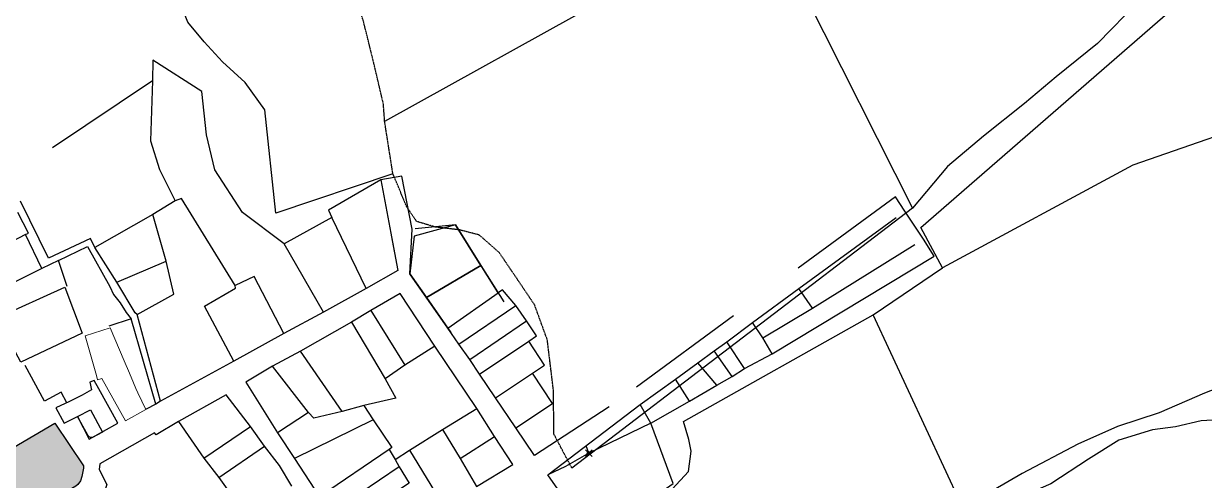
# Model space of a CAD drawing. Header units: millimetres. Extents: x 605783 to 624057, y 1302882 to 1324092.
# Drawn here: x 622846 to 623376, y 1322803 to 1323007 of the extents above; entities that cross this region are included whole.
import ezdxf

# ---------------------------------------------------------------- set-up
doc = ezdxf.new("R2010")
doc.units = ezdxf.units.MM
doc.header["$PDMODE"] = 35
doc.header["$PDSIZE"] = 1.5
doc.linetypes.add('DGN Style 2', pattern=[90.06457, 54.038742, -36.025828])
doc.linetypes.add('HIDDEN', pattern=[0.375, 0.25, -0.125])
for name, color, linetype in [('-2', 1, 'Continuous'), ('-3', 7, 'Continuous'), ('CVL_CUADCON_LIN', 8, 'Continuous'), ('CVL_CUADCON_TIT', 1, 'Continuous')]:
    doc.layers.add(name, color=color, linetype=linetype)
doc.layers.add('Nivel 2', color=7, linetype='Continuous', lineweight=0)
doc.layers.add('Nivel 3', color=7, linetype='Continuous', lineweight=0)

msp = doc.modelspace()

# ---------------------------------------------------------------- hatches: boundary and pattern name
at = {"true_color": 0xc7c8ca}
h = msp.add_hatch(color=9, dxfattribs=at)
h.dxf.hatch_style = 1
h.paths.add_polyline_path([(622853.137, 1322771.514), (622849.656, 1322772.135), (622803.968, 1322744.188), (622802.791, 1322739.612), (622822.492, 1322703.813), (622833.631, 1322683.571), (622895.25, 1322716.511), (622895.032, 1322720.395)])
h.paths.add_polyline_path([(622869.768, 1322799.898), (622870.629, 1322800.638), (622871.741, 1322802.242), (622872.368, 1322804.327), (622873.116, 1322808.013), (622873.214, 1322808.978), (622860.367, 1322828.172), (622822.53, 1322806.099), (622782.019, 1322781.976), (622780.78, 1322779.93), (622778.895, 1322776.848), (622778.046, 1322773.323), (622778.969, 1322769.274), (622781.604, 1322763.863), (622784.788, 1322759.945), (622788.927, 1322757.644), (622793.185, 1322756.918), (622796.332, 1322756.838), (622822.106, 1322772.451)])
h.paths.add_polyline_path([(622798.461, 1322707.165), (622795.683, 1322706.048), (622774.155, 1322693.596), (622783.691, 1322677.955), (622804.481, 1322690.287), (622807.085, 1322691.711)])

# ---------------------------------------------------------------- linework, layer by layer
at = {"layer": '-2', "color": 1, "linetype": 'Continuous'}
for p, q in [((623248.661, 1322915.891), (623481.884, 1323118.902)), ((623177.861, 1323057.841), (623008.19, 1322963.556)), ((623177.861, 1323057.841), (623244.82, 1322924.637)), ((623244.82, 1322924.637), (623092.11, 1322808.043)), ((623258.36, 1322897.84), (623248.661, 1322915.891)), ((623227.317, 1322876.772), (623258.36, 1322897.84)), ((623142.208, 1322828.873), (623227.317, 1322876.772)), ((623266.797, 1322791.578), (623227.317, 1322876.772))]:
    msp.add_line(p, q, dxfattribs=at)
for points in [[(623484.161, 1323138.17), (623471.245, 1323130.112), (623455.585, 1323114.241), (623437.34, 1323096.657), (623414.418, 1323075.125), (623393.92, 1323058.87), (623378.3, 1323044.525), (623360.374, 1323029.475), (623346.598, 1323017.625), (623327.805, 1322998.529), (623309.371, 1322983.493), (623295.087, 1322971.655), (623276.66, 1322956.873), (623260.552, 1322943.303), (623244.82, 1322924.637)], [(623011.904, 1322940.064), (622959.344, 1322922.349), (622954.444, 1322968.759), (622945.609, 1322980.939), (622935.432, 1322990.357), (622927.274, 1322999.214), (622919.877, 1323008.051), (622914.872, 1323020.896), (622907.289, 1323042.199)], [(623434.943, 1322969.44), (623413.431, 1322968.089), (623343.677, 1322943.953), (623258.36, 1322897.84)], [(623435.907, 1322972.34), (623433.978, 1322966.541), (623431.944, 1322956.676), (623426.345, 1322936.731), (623421.113, 1322921.099), (623415.299, 1322902.685), (623407.93, 1322883.04), (623402.182, 1322867.168), (623398.031, 1322854.051), (623390.488, 1322847.38), (623375.853, 1322841.655), (623355.546, 1322832.77), (623336.834, 1322826.642), (623319.092, 1322818.708), (623294.101, 1322805.622), (623281.198, 1322798.072), (623266.797, 1322791.578)], [(623437.053, 1322819.984), (623427.494, 1322823.791), (623412.06, 1322826.478), (623396.626, 1322829.166), (623386.987, 1322829.924), (623374.262, 1322829.235), (623362.753, 1322826.481), (623352.555, 1322825.219), (623337.438, 1322820.523), (623323.747, 1322811.976), (623306.943, 1322800.967), (623286.635, 1322792.082), (623268.821, 1322781.353), (623252.791, 1322770.832), (623234.182, 1322758.852), (623221.748, 1322749.765), (623211.652, 1322742.651), (623200.781, 1322735.048), (623178.284, 1322720.117)], [(623266.797, 1322791.578), (623248.535, 1322783.149), (623229.118, 1322769.41), (623209.18, 1322755.175), (623191.855, 1322743.671), (623171.989, 1322732.232), (623162.173, 1322726.128), (623151.329, 1322719.542), (623147.486, 1322718.37), (623143.352, 1322725.597), (623152.441, 1322742.909), (623148.086, 1322751.414), (623131.172, 1322746.002), (623121.386, 1322760.75), (623139.052, 1322775.551), (623131.611, 1322792.527), (623144.424, 1322806.437), (623145.677, 1322815.56), (623144.545, 1322820.929), (623142.208, 1322828.873)]]:
    msp.add_lwpolyline(points, dxfattribs=at)
at = {"layer": '-3', "color": 1, "linetype": 'HIDDEN'}
msp.add_line((623011.904, 1322940.064), (623008.19, 1322963.556), dxfattribs=at)
at = {"layer": '-3', "color": 30, "linetype": 'HIDDEN'}
msp.add_lwpolyline([(623008.19, 1322963.556), (623007.632, 1322971.453), (623003.051, 1322990.899), (622998.679, 1323008.558), (622993.257, 1323024.974), (622986.572, 1323041.676), (622979.888, 1323058.379), (622972.161, 1323074.091), (622962.995, 1323093.146), (622953.127, 1323114.508), (622939.847, 1323141.553), (622927.237, 1323165.02), (622916.073, 1323185.398), (622904.44, 1323207.314), (622893.054, 1323228.97), (622887.006, 1323240.824), (622880.965, 1323252.932), (622919.858, 1323282.698), (622917.107, 1323304.13)], dxfattribs=at)
msp.add_lwpolyline([(623008.19, 1322963.556), (623007.632, 1322971.453), (623003.051, 1322990.899), (622998.679, 1323008.558), (622993.257, 1323024.974), (622986.572, 1323041.676), (622979.888, 1323058.379), (622972.161, 1323074.091), (622962.995, 1323093.146), (622953.127, 1323114.508), (622939.847, 1323141.553), (622927.237, 1323165.02), (622916.073, 1323185.398), (622904.44, 1323207.314), (622893.054, 1323228.97), (622887.006, 1323240.824), (622880.965, 1323252.932), (622919.858, 1323282.698), (622917.107, 1323304.13)], dxfattribs=at)
at = {"layer": '-3', "color": 1, "linetype": 'HIDDEN'}
msp.add_lwpolyline([(623092.11, 1322808.043), (623084.116, 1322823.254), (623083.866, 1322843.096), (623081.142, 1322865.545), (623075.447, 1322881.204), (623067.615, 1322892.85), (623059.535, 1322904.757), (623050.589, 1322912.617), (623041.752, 1322914.88), (623030.857, 1322916.178), (623022.534, 1322918.682), (623018.127, 1322925.154), (623011.904, 1322940.064)], dxfattribs=at)
at = {"layer": 'CVL_CUADCON_LIN', "color": 1, "ltscale": 0.5, "flags": 128}
for points in [[(623039.952, 1322917.117), (623021.43, 1322912.062), (623019.538, 1322895.167)], [(623039.952, 1322917.117), (623051.386, 1322898.91), (623026.911, 1322884.582)], [(623011.129, 1322912.523), (623014.047, 1322896.719), (622999.854, 1322888.559)], [(623051.386, 1322898.91), (623061.597, 1322882.65)], [(623019.538, 1322895.167), (623026.911, 1322884.582)], [(623026.911, 1322884.582), (623037.884, 1322868.826)]]:
    msp.add_lwpolyline(points, dxfattribs=at)
msp.add_lwpolyline([(623019.538, 1322895.167), (623026.911, 1322884.582), (623051.386, 1322898.91), (623039.952, 1322917.117), (623021.43, 1322912.062)], close=True, dxfattribs=at)
at = {"layer": 'CVL_CUADCON_TIT', "color": 1, "lineweight": 30, "ltscale": 0.5, "flags": 128}
msp.add_lwpolyline([(622845.102, 1322855.522), (622834.255, 1322875.38), (622864.802, 1322889.15), (622872.558, 1322868.562)], close=True, dxfattribs=at)
at = {"layer": 'CVL_CUADCON_TIT', "color": 1, "lineweight": 9, "ltscale": 0.5, "flags": 128}
msp.add_lwpolyline([(622881.329, 1322848.296), (622891.942, 1322829.234), (622901.131, 1322834.378), (622897.549, 1322841.759), (622896.676, 1322843.799), (622895.522, 1322846.342), (622893.829, 1322850.571), (622891.406, 1322856.113), (622885.112, 1322871.022), (622873.96, 1322867.336), (622878.923, 1322849.604), (622879.488, 1322847.579), (622881.329, 1322848.296)], dxfattribs=at)
at = {"layer": 'CVL_CUADCON_TIT', "color": 1, "ltscale": 0.5, "flags": 128}
for points in [[(622875.772, 1322821.078), (622888.513, 1322828.234), (622879.992, 1322843.539), (622877.901, 1322847.296), (622876.06, 1322846.579), (622876.802, 1322843.168), (622872.501, 1322840.807), (622866.83, 1322837.967), (622860.793, 1322835.048), (622864.561, 1322828.218), (622870.399, 1322831.228), (622875.772, 1322821.078)], [(622870.399, 1322831.228), (622876.237, 1322834.238), (622881.611, 1322824.089), (622877.172, 1322821.722), (622876.567, 1322821.733), (622876.239, 1322821.786), (622875.926, 1322821.902), (622875.653, 1322822.053), (622875.374, 1322822.29), (622875.079, 1322822.789), (622870.399, 1322831.228)]]:
    msp.add_lwpolyline(points, dxfattribs=at)
at = {"layer": 'Nivel 2', "color": 1, "linetype": 'DGN Style 2', "lineweight": -3}
for p, q in [((622904.162, 1322981.759), (622839.685, 1322938.649)), ((623006.555, 1322937.292), (623014.047, 1322896.719)), ((623020.505, 1322915.232), (623015.971, 1322938.982)), ((623237.247, 1322929.675), (623108.934, 1322835.486)), ((622848.44, 1322913.47), (622843.707, 1322922.668)), ((622984.572, 1322920.516), (622963.13, 1322908.694)), ((622999.854, 1322888.559), (622984.572, 1322920.516)), ((623193.971, 1322888.534), (623241.461, 1322923.345)), ((623200.099, 1322879.799), (623249.763, 1322910.784)), ((622861.973, 1322901.211), (622854.469, 1322897.548)), ((622854.469, 1322897.548), (622831.07, 1322885.998)), ((623002.025, 1322878.664), (623017.203, 1322854.198)), ((623177.722, 1322866.475), (623200.099, 1322879.799)), ((622993.307, 1322873.498), (623008.362, 1322848.092)), ((623079.885, 1322854.156), (623072.911, 1322865.02)), ((623169.52, 1322852.652), (623161.576, 1322864.605)), ((622989.216, 1322833.486), (622970.523, 1322860.478)), ((623163.997, 1322849.048), (623155.953, 1322860.696)), ((622974.005, 1322832.94), (622957.951, 1322853.797)), ((623074.539, 1322850.629), (623079.885, 1322854.156)), ((623057.844, 1322839.538), (623074.539, 1322850.629)), ((622998.908, 1322836.117), (622989.216, 1322833.486)), ((623013.271, 1322839.377), (622998.908, 1322836.117)), ((622998.908, 1322836.117), (623003.123, 1322829.685)), ((622974.005, 1322832.94), (622960.197, 1322823.842)), ((623034.201, 1322825.32), (623049.48, 1322834.729)), ((623003.123, 1322829.685), (622967.732, 1322812.37)), ((623003.123, 1322829.685), (623011.373, 1322817.327)), ((623019.403, 1322816.066), (623034.201, 1322825.32)), ((623012.967, 1322811.95), (623019.403, 1322816.066))]:
    msp.add_line(p, q, dxfattribs=at)
at = {"layer": 'Nivel 2', "color": 1, "linetype": 'Continuous', "lineweight": -3}
for p, q in [((623015.971, 1322938.982), (623006.555, 1322937.292)), ((622914.268, 1322927.916), (622904.259, 1322921.856)), ((623241.461, 1322923.345), (623237.247, 1322929.675)), ((622904.259, 1322921.856), (622878.206, 1322906.942)), ((622910.205, 1322900.804), (622904.259, 1322921.856)), ((623249.763, 1322910.784), (623241.461, 1322923.345)), ((622847.122, 1322912.83), (622824.486, 1322901.054)), ((622847.122, 1322912.83), (622848.44, 1322913.47)), ((622854.469, 1322897.548), (622847.122, 1322912.83)), ((622888.169, 1322891.417), (622878.206, 1322906.942)), ((622980.744, 1322877.966), (622963.13, 1322908.694)), ((622865.852, 1322889.521), (622861.973, 1322901.211)), ((622888.169, 1322891.417), (622910.205, 1322900.804)), ((623014.047, 1322896.719), (622999.854, 1322888.559)), ((622999.854, 1322888.559), (622980.744, 1322877.966)), ((623173.1, 1322873.337), (623193.971, 1322888.534)), ((623200.099, 1322879.799), (623193.971, 1322888.534)), ((623036.519, 1322870.785), (623059.038, 1322886.724)), ((622980.744, 1322877.966), (622962.925, 1322868.419)), ((623002.025, 1322878.664), (622993.307, 1322873.498)), ((623041.473, 1322863.695), (623067.01, 1322880.968)), ((623071.734, 1322874.081), (623067.01, 1322880.968)), ((622894.606, 1322874.939), (622884.509, 1322871.773)), ((622905.594, 1322836.716), (622894.606, 1322874.939)), ((622907.672, 1322838.02), (622897.265, 1322876.88)), ((622993.307, 1322873.498), (622970.523, 1322860.478)), ((623046.35, 1322856.808), (623071.734, 1322874.081)), ((623161.576, 1322864.605), (623173.1, 1322873.337)), ((623177.722, 1322866.475), (623173.1, 1322873.337)), ((622962.925, 1322868.419), (622940.52, 1322855.959)), ((623041.473, 1322863.695), (623036.519, 1322870.785)), ((623030.759, 1322862.761), (623017.203, 1322854.198)), ((623049.48, 1322834.729), (623030.759, 1322862.761)), ((623046.35, 1322856.808), (623041.473, 1322863.695)), ((623050.692, 1322850.224), (623072.911, 1322865.02)), ((623155.953, 1322860.696), (623161.576, 1322864.605)), ((623181.915, 1322859.256), (623177.722, 1322866.475)), ((622970.523, 1322860.478), (622957.951, 1322853.797)), ((623050.692, 1322850.224), (623046.35, 1322856.808)), ((623148.684, 1322855.231), (623155.953, 1322860.696)), ((623169.52, 1322852.652), (623181.915, 1322859.256)), ((622940.52, 1322855.959), (622907.672, 1322838.02)), ((623017.203, 1322854.198), (623008.362, 1322848.092)), ((623138.552, 1322847.952), (623148.684, 1322855.231)), ((623157.103, 1322845.211), (623148.684, 1322855.231)), ((623163.997, 1322849.048), (623169.52, 1322852.652)), ((623008.362, 1322848.092), (623013.271, 1322839.377)), ((623057.844, 1322839.538), (623050.692, 1322850.224)), ((623122.797, 1322836.56), (623138.552, 1322847.952)), ((623144.837, 1322837.998), (623138.552, 1322847.952)), ((623157.103, 1322845.211), (623163.997, 1322849.048)), ((623144.837, 1322837.998), (623157.103, 1322845.211)), ((622905.594, 1322836.716), (622901.322, 1322834.416)), ((622907.672, 1322838.02), (622905.594, 1322836.716)), ((623067.062, 1322826.144), (623057.844, 1322839.538)), ((623081.441, 1322804.949), (623122.797, 1322836.56)), ((623127.604, 1322828.124), (623122.797, 1322836.56)), ((623127.604, 1322828.124), (623144.837, 1322837.998)), ((623057.477, 1322822.142), (623049.48, 1322834.729)), ((623034.201, 1322825.32), (623042.046, 1322812.377)), ((623127.604, 1322828.124), (623099.767, 1322814.752)), ((622960.197, 1322823.842), (622967.732, 1322812.37)), ((623042.046, 1322812.377), (623057.477, 1322822.142)), ((623010.208, 1322816.434), (622978.972, 1322795.175)), ((623011.373, 1322817.327), (623010.208, 1322816.434)), ((623010.208, 1322816.434), (623012.967, 1322811.95)), ((623019.403, 1322816.066), (623034.686, 1322790.812)), ((623099.767, 1322814.752), (623098.619, 1322818.018)), ((622967.732, 1322812.37), (622978.972, 1322795.175)), ((623014.656, 1322808.656), (622983.572, 1322787.576)), ((623012.967, 1322811.95), (623014.656, 1322808.656)), ((623042.046, 1322812.377), (623049.332, 1322799.711)), ((623101.077, 1322776.794), (623081.441, 1322804.949))]:
    msp.add_line(p, q, dxfattribs=at)
at = {"layer": 'Nivel 2', "color": 1, "linetype": 'Continuous', "lineweight": -3, "flags": 128}
for points in [[(622963.13, 1322908.694), (622944.385, 1322922.684), (622932.097, 1322941.805), (622928.38, 1322957.508), (622926.276, 1322976.925), (622904.279, 1322991.104), (622904.162, 1322981.759)], [(622904.162, 1322981.759), (622903.272, 1322954.812), (622907.282, 1322941.98), (622914.268, 1322927.916)], [(622941.155, 1322889.963), (622917.033, 1322929.019), (622914.268, 1322927.916)], [(623036.519, 1322870.785), (623019.538, 1322895.167), (623020.505, 1322915.232)], [(623181.915, 1322859.256), (623254.566, 1322903.135), (623249.763, 1322910.784)], [(622897.265, 1322876.88), (622913.638, 1322886.115), (622910.205, 1322900.804)], [(622962.951, 1322868.343), (622949.75, 1322893.935), (622941.155, 1322889.963)], [(622897.265, 1322876.88), (622896.374, 1322877.612), (622888.169, 1322891.417)], [(622940.52, 1322855.959), (622927.424, 1322880.739), (622941.362, 1322888.771), (622941.155, 1322889.963)], [(623030.759, 1322862.761), (623015.178, 1322886.363), (623002.025, 1322878.664)], [(623067.01, 1322880.968), (623060.989, 1322888.002), (623059.038, 1322886.724)], [(623072.911, 1322865.02), (623076.356, 1322867.346), (623071.734, 1322874.081)], [(622865.691, 1322837.233), (622863.109, 1322842.049), (622855.707, 1322838.107), (622847.043, 1322854.021)], [(622957.951, 1322853.797), (622945.965, 1322846.611), (622960.197, 1322823.842)], [(623108.934, 1322835.486), (623075.389, 1322813.634), (623067.062, 1322826.144)], [(622822.53, 1322806.099), (622860.367, 1322828.172), (622873.214, 1322808.978), (622873.116, 1322808.013), (622872.368, 1322804.327), (622871.741, 1322802.242), (622870.629, 1322800.638), (622869.768, 1322799.898), (622822.106, 1322772.451)], [(623121.55, 1322789.932), (623137.635, 1322801.173), (623127.604, 1322828.124)], [(623049.332, 1322799.711), (623065.727, 1322809.658), (623057.477, 1322822.142)], [(623099.767, 1322814.752), (623089.224, 1322808.74), (623081.441, 1322804.949)], [(623014.656, 1322808.656), (623019.23, 1322801.311), (622988.296, 1322780.74)]]:
    msp.add_lwpolyline(points, dxfattribs=at)
at = {"layer": 'Nivel 2', "color": 1, "linetype": 'DGN Style 2', "lineweight": -3, "flags": 128}
for points in [[(622878.206, 1322906.942), (622876.311, 1322911.099), (622857.423, 1322902.132), (622839.685, 1322938.649)], [(623006.555, 1322937.292), (622982.985, 1322923.785), (622984.572, 1322920.516)], [(623059.038, 1322886.724), (623039.952, 1322917.117), (623020.505, 1322915.232)], [(622861.973, 1322901.211), (622874.928, 1322907.461), (622884.951, 1322889.55), (622886.666, 1322885.951), (622889.55, 1322882.205), (622892.36, 1322877.849), (622894.606, 1322874.939)], [(623067.062, 1322826.144), (623083.454, 1322837.005), (623074.539, 1322850.629)], [(622989.216, 1322833.486), (622976.376, 1322830.461), (622974.005, 1322832.94)]]:
    msp.add_lwpolyline(points, dxfattribs=at)
at = {"layer": 'Nivel 2', "color": 1, "linetype": 'Continuous', "lineweight": -3}
msp.add_point((623099.767, 1322814.752), dxfattribs=at)
at = {"layer": 'Nivel 3', "color": 1, "linetype": 'Continuous', "lineweight": -3}
for p, q in [((622937.097, 1322840.937), (622915.706, 1322828.887)), ((622947.995, 1322826.635), (622937.097, 1322840.937)), ((622915.706, 1322828.887), (622927.171, 1322812.556)), ((622954.251, 1322817.85), (622947.995, 1322826.635)), ((622927.171, 1322812.556), (622933.782, 1322803.797))]:
    msp.add_line(p, q, dxfattribs=at)
at = {"layer": 'Nivel 3', "color": 1, "linetype": 'DGN Style 2', "lineweight": -3}
for p, q in [((622927.171, 1322812.556), (622947.995, 1322826.635)), ((622933.782, 1322803.797), (622954.251, 1322817.85))]:
    msp.add_line(p, q, dxfattribs=at)
at = {"layer": 'Nivel 3', "color": 1, "linetype": 'Continuous', "lineweight": -3, "flags": 128}
for points in [[(622915.706, 1322828.887), (622905.696, 1322822.979), (622904.931, 1322823.915), (622880.474, 1322809.973), (622880.255, 1322807.331), (622883.582, 1322800.718), (622882.452, 1322797.132)], [(622966.509, 1322799.922), (622961.064, 1322809.194), (622954.251, 1322817.85)], [(622933.782, 1322803.797), (622937.51, 1322798.557), (622929.605, 1322793.267)]]:
    msp.add_lwpolyline(points, dxfattribs=at)

doc.saveas('drawing.dxf')
